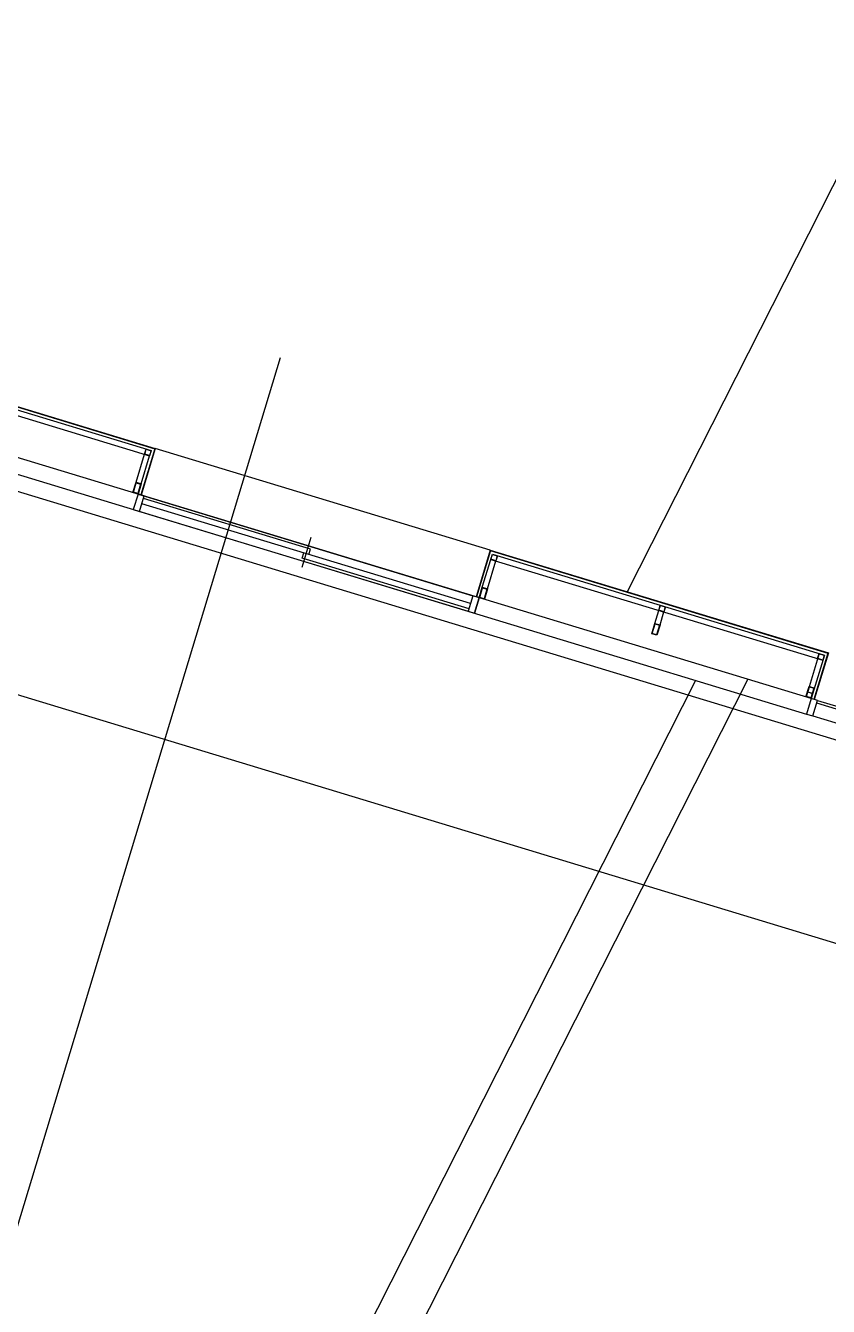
# Model space of a CAD drawing. Header units: metres. Extents: x 630750 to 860239, y 578133 to 726633.
# Drawn here: x 700709 to 708141, y 630627 to 642474 of the extents above; entities that cross this region are included whole.
import ezdxf

# ---------------------------------------------------------------- set-up
doc = ezdxf.new("R2010")
doc.units = ezdxf.units.M
doc.header["$LTSCALE"] = 300
for name, color, linetype in [('A-CEN-1', 1, 'Continuous'), ('A-ELE9', 9, 'Continuous'), ('A-STL1', 4, 'Continuous'), ('A-WAL-DW', 7, 'Continuous'), ('A-WIN', 4, 'Continuous'), ('A-WIN-GLASS', 4, 'Continuous'), ('KUK-F-LEVEL', 4, 'Continuous'), ('KUK-WALL-DRYWALL', 4, 'Continuous')]:
    doc.layers.add(name, color=color, linetype=linetype)

msp = doc.modelspace()

# ---------------------------------------------------------------- linework, layer by layer
at = {"layer": 'A-CEN-1', "linetype": 'Continuous'}
for p, q in [((694392.6, 640060), (741351.2, 625810.8)), ((694613.3, 611537), (703069.8, 639405.6)), ((693870, 638337.6), (740828.6, 624088.3))]:
    msp.add_line(p, q, dxfattribs=at)
at = {"layer": 'A-ELE9'}
msp.add_line((717554.4, 659478.8), (706278.2, 637237.2), dxfattribs=at)
at = {"layer": 'A-STL1'}
for p, q in [((696087.2, 640329.6), (701909.6, 638562.8)), ((696089.2, 640325.8), (701905.9, 638560.8, 0)), ((701905.9, 638560.8, 0), (701776.1, 638133, 0)), ((701909.6, 638562.8), (701779, 638132.2, 0)), ((705010, 637622), (704879.4, 637191.4)), ((705012, 637618.2), (704882.2, 637190.5)), ((705009.2, 637619.1), (708137.1, 636670)), ((705010, 637622), (708140.9, 636672)), ((708137.1, 636670), (708007.3, 636242.2)), ((708140.9, 636672), (708010.2, 636241.4))]:
    msp.add_line(p, q, dxfattribs=at)
at = {"layer": 'A-STL1', "color": 8}
for p, q in [((696092.7, 640244.3), (701857.7, 638494.9)), ((696107.2, 640292.1), (701872.2, 638542.8)), ((701731.5, 638251.1), (701809.9, 638509.5)), ((701779.3, 638236.6), (701857.7, 638494.9)), ((704937.1, 637278.4), (705015.5, 637536.7)), ((704985, 637263.8), (705063.4, 637522.2)), ((705015.5, 637536.7), (708088.9, 636604.1)), ((705030, 637584.6), (708103.5, 636652)), ((706534.2, 636945.3), (706570.5, 637064.9)), ((706582.1, 636930.7), (706618.4, 637050.4)), ((708055.6, 636666.5), (707933.7, 636264.6)), ((708103.5, 636652), (707981.5, 636250.1))]:
    msp.add_line(p, q, dxfattribs=at)
at = {"layer": 'A-STL1'}
for points in [[(701809.9, 638509.5), (701824.4, 638557.3), (701872.2, 638542.8), (701857.7, 638494.9), (701809.9, 638509.5)], [(701702.4, 638155.4), (701731.5, 638251.1), (701779.3, 638236.6), (701750.3, 638140.9), (701702.4, 638155.4)], [(705015.5, 637536.7), (705030, 637584.6), (705077.9, 637570.1), (705063.4, 637522.2), (705015.5, 637536.7)], [(704908.1, 637182.7), (704937.1, 637278.4), (704985, 637263.8), (704955.9, 637168.1), (704908.1, 637182.7)], [(706570.5, 637064.9), (706585, 637112.7), (706632.9, 637098.2), (706618.4, 637050.4), (706570.5, 637064.9)], [(706505.2, 636849.6), (706534.2, 636945.3), (706582.1, 636930.7), (706553, 636835.1), (706505.2, 636849.6)], [(708041.1, 636618.6), (708055.6, 636666.5), (708103.5, 636652), (708088.9, 636604.1), (708041.1, 636618.6)], [(707932.7, 636266.5), (707961.7, 636362.1), (708009.5, 636347.6), (707980.5, 636251.9), (707932.7, 636266.5)], [(707933.7, 636264.6), (707948.2, 636312.4), (707996, 636297.9), (707981.5, 636250.1), (707933.7, 636264.6)]]:
    msp.add_lwpolyline(points, dxfattribs=at)
for points in [[(701811.7, 638510.5), (701825.4, 638555.4), (701870.4, 638541.8), (701856.7, 638496.8)], [(701707.4, 638158.1), (701734.1, 638246.1), (701774.3, 638233.9), (701747.6, 638145.9)], [(705017.4, 637537.7), (705031, 637582.7), (705076, 637569.1), (705062.4, 637524.1)], [(704913.1, 637185.3), (704939.8, 637273.4), (704980, 637261.2), (704953.3, 637173.1)], [(706572.4, 637065.9), (706586, 637110.9), (706631, 637097.2), (706617.4, 637052.2)], [(706510.2, 636852.2), (706536.9, 636940.3), (706577.1, 636928.1), (706550.4, 636840)], [(708043, 636619.6), (708056.6, 636664.6), (708101.6, 636651), (708087.9, 636606)], [(707937.6, 636269.1), (707964.4, 636357.2), (708004.5, 636345), (707977.8, 636256.9)], [(707935.5, 636265.6), (707949.2, 636310.6), (707994.1, 636296.9), (707980.5, 636251.9)]]:
    msp.add_lwpolyline(points, close=True, dxfattribs=at)
at = {"layer": 'A-WAL-DW'}
for p, q in [((707981.5, 636250.1), (700119.2, 638635.8)), ((701750.3, 638140.9), (701706.7, 637997.3)), ((704908.1, 637182.7), (704864.5, 637039.1))]:
    msp.add_line(p, q, dxfattribs=at)
at = {"layer": 'A-WIN', "color": 9}
for p, q in [((701750.3, 638140.9, 0), (704850.7, 637200.1, 0)), ((701706.7, 637997.3, 0), (704807.1, 637056.6, 0)), ((703269.4, 637464.9, 0), (703353.6, 637742.4, 0))]:
    msp.add_line(p, q, dxfattribs=at)
at = {"layer": 'A-WIN-GLASS', "color": 9}
msp.add_line((705010, 637622), (701909.6, 638562.8), dxfattribs=at)
at = {"layer": 'A-WIN-GLASS'}
for p, q in [((703345.8, 637630.6, 0), (701800.4, 638099.5, 0)), ((704828.9, 637128.3, 0), (701785.9, 638051.7, 0)), ((703331.3, 637582.7, 0), (703345.8, 637630.6, 0)), ((703269, 637549.4, 0), (703283.5, 637597.3, 0)), ((704814.4, 637080.5, 0), (703269, 637549.4, 0)), ((708032, 636209.7), (713333.3, 634601)), ((708038.9, 636232.6), (713340.2, 634624)), ((707995.4, 636089.1), (713296.7, 634480.5))]:
    msp.add_line(p, q, dxfattribs=at)
at = {"layer": 'A-WIN-GLASS', "elevation": 0}
for points in [[(701750.3, 638140.9), (701706.7, 637997.3), (701764.1, 637979.9), (701807.7, 638123.5), (701750.3, 638140.9)], [(704850.7, 637200.1), (704807.1, 637056.6), (704864.5, 637039.1), (704908.1, 637182.7), (704850.7, 637200.1)]]:
    msp.add_lwpolyline(points, dxfattribs=at)
at = {"layer": 'A-WIN-GLASS'}
msp.add_lwpolyline([(707981.5, 636250.1), (707938, 636106.5), (707995.4, 636089.1), (708038.9, 636232.6), (707981.5, 636250.1)], dxfattribs=at)
at = {"layer": 'KUK-F-LEVEL', "color": 7}
msp.add_line((700156.9, 638467.6), (707937.9, 636106.5, 0), dxfattribs=at)
at = {"layer": 'KUK-WALL-DRYWALL'}
for p, q in [((706911.4, 636418), (702436.1, 627588.3, 0)), ((707394.1, 636428.3), (702757, 627281.9))]:
    msp.add_line(p, q, dxfattribs=at)

doc.saveas('drawing.dxf')
